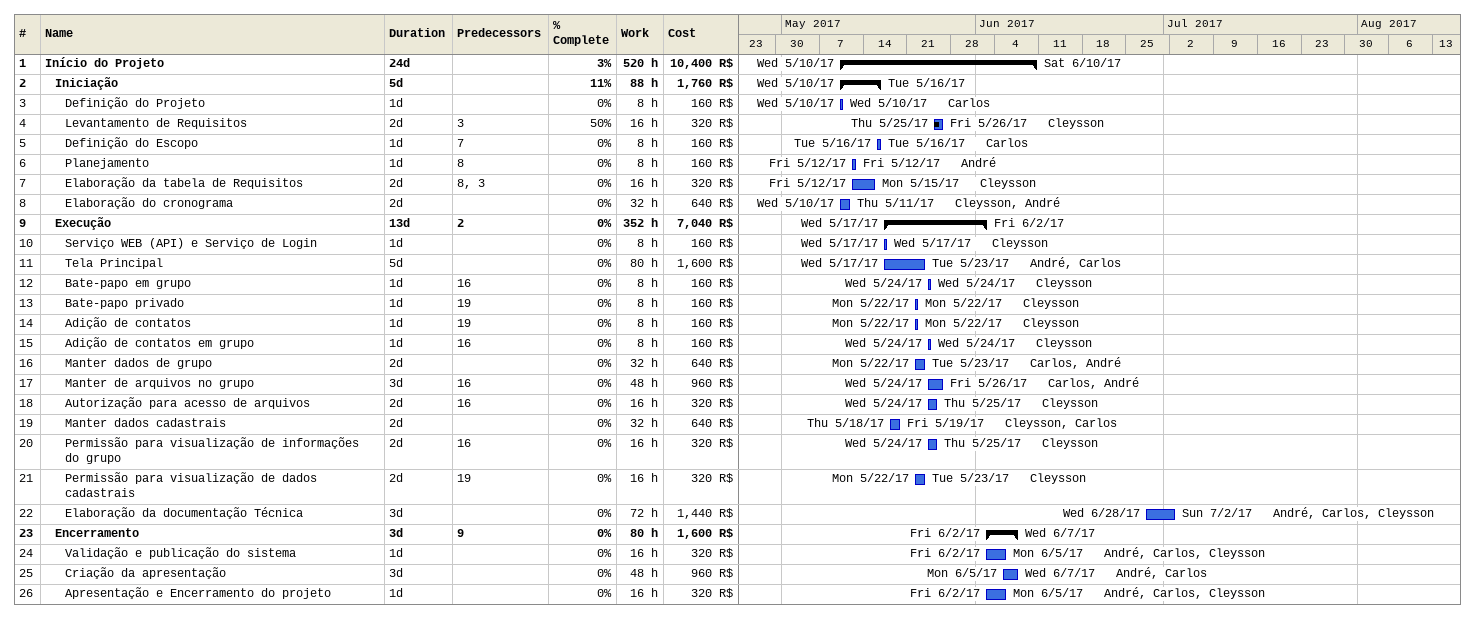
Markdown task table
| ID | Level | Task | Duration | Start | Finish | Predecessors | Resources | % complete | Work (h) | Cost (R$) |
|---|---|---|---|---|---|---|---|---|---|---|
| 1 | 1 | **Início do Projeto** | 24d | 2017-05-10 | 2017-06-10 |  |  | 3 | 520 | 10400 |
| 2 | 2 | **Iniciação** | 5d | 2017-05-10 | 2017-05-16 |  |  | 11 | 88 | 1760 |
| 3 | 3 | Definição do Projeto | 1d | 2017-05-10 | 2017-05-10 |  | Carlos | 0 | 8 | 160 |
| 4 | 3 | Levantamento de Requisitos | 2d | 2017-05-25 | 2017-05-26 | 3 | Cleysson | 50 | 16 | 320 |
| 5 | 3 | Definição do Escopo | 1d | 2017-05-16 | 2017-05-16 | 7 | Carlos | 0 | 8 | 160 |
| 6 | 3 | Planejamento | 1d | 2017-05-12 | 2017-05-12 | 8 | André | 0 | 8 | 160 |
| 7 | 3 | Elaboração da tabela de Requisitos | 2d | 2017-05-12 | 2017-05-15 | 8, 3 | Cleysson | 0 | 16 | 320 |
| 8 | 3 | Elaboração do cronograma | 2d | 2017-05-10 | 2017-05-11 |  | Cleysson, André | 0 | 32 | 640 |
| 9 | 2 | **Execução** | 13d | 2017-05-17 | 2017-06-02 | 2 |  | 0 | 352 | 7040 |
| 10 | 3 | Serviço WEB (API) e Serviço de Login | 1d | 2017-05-17 | 2017-05-17 |  | Cleysson | 0 | 8 | 160 |
| 11 | 3 | Tela Principal | 5d | 2017-05-17 | 2017-05-23 |  | André, Carlos | 0 | 80 | 1600 |
| 12 | 3 | Bate-papo em grupo | 1d | 2017-05-24 | 2017-05-24 | 16 | Cleysson | 0 | 8 | 160 |
| 13 | 3 | Bate-papo privado | 1d | 2017-05-22 | 2017-05-22 | 19 | Cleysson | 0 | 8 | 160 |
| 14 | 3 | Adição de contatos | 1d | 2017-05-22 | 2017-05-22 | 19 | Cleysson | 0 | 8 | 160 |
| 15 | 3 | Adição de contatos em grupo | 1d | 2017-05-24 | 2017-05-24 | 16 | Cleysson | 0 | 8 | 160 |
| 16 | 3 | Manter dados de grupo | 2d | 2017-05-22 | 2017-05-23 |  | Carlos, André | 0 | 32 | 640 |
| 17 | 3 | Manter de arquivos no grupo | 3d | 2017-05-24 | 2017-05-26 | 16 | Carlos, André | 0 | 48 | 960 |
| 18 | 3 | Autorização para acesso de arquivos | 2d | 2017-05-24 | 2017-05-25 | 16 | Cleysson | 0 | 16 | 320 |
| 19 | 3 | Manter dados cadastrais | 2d | 2017-05-18 | 2017-05-19 |  | Cleysson, Carlos | 0 | 32 | 640 |
| 20 | 3 | Permissão para visualização de informações do grupo | 2d | 2017-05-24 | 2017-05-25 | 16 | Cleysson | 0 | 16 | 320 |
| 21 | 3 | Permissão para visualização de dados cadastrais | 2d | 2017-05-22 | 2017-05-23 | 19 | Cleysson | 0 | 16 | 320 |
| 22 | 3 | Elaboração da documentação Técnica | 3d | 2017-06-28 | 2017-07-02 |  | André, Carlos, Cleysson | 0 | 72 | 1440 |
| 23 | 2 | **Encerramento** | 3d | 2017-06-02 | 2017-06-07 | 9 |  | 0 | 80 | 1600 |
| 24 | 3 | Validação e publicação do sistema | 1d | 2017-06-02 | 2017-06-05 |  | André, Carlos, Cleysson | 0 | 16 | 320 |
| 25 | 3 | Criação da apresentação | 3d | 2017-06-05 | 2017-06-07 |  | André, Carlos | 0 | 48 | 960 |
| 26 | 3 | Apresentação e Encerramento do projeto | 1d | 2017-06-02 | 2017-06-05 |  | André, Carlos, Cleysson | 0 | 16 | 320 |
